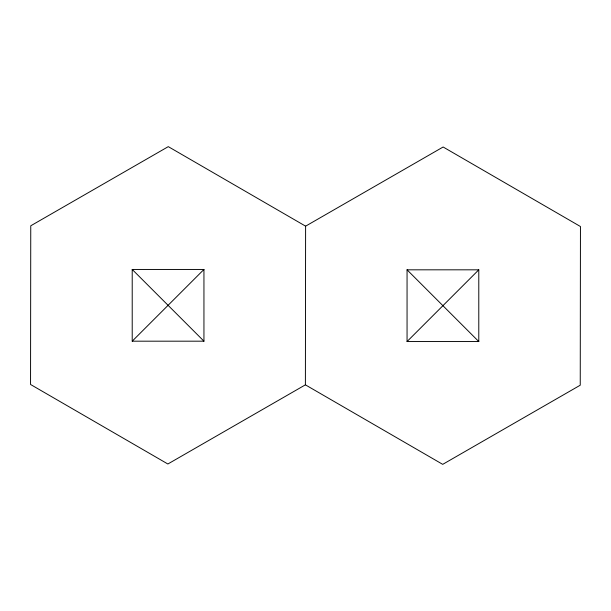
<?xml version="1.0" encoding="UTF-8"?>
<svg xmlns="http://www.w3.org/2000/svg" width="611" height="611" viewBox="0 0 611 611"><rect width="100%" height="100%" fill="white"/><g stroke="black" fill="none" stroke-linecap="round" stroke-linejoin="round"><path stroke-width="0.92" d="M305.393 384.838L305.607 226.162L443.135 146.999L580.45 226.521L580.244 385.205L442.715 464.36L305.393 384.838L167.865 464.001L30.55 384.479L30.756 225.795L168.285 146.64L305.607 226.162M203.944 269.451L132.213 341.182L132.213 269.451L203.944 269.451L203.944 341.182L132.213 341.182M478.787 269.818L407.056 341.549L407.056 269.818L478.787 269.818L478.787 341.549L407.056 341.549M407.056 269.818L478.787 341.549M132.213 269.451L203.944 341.182"/></g></svg>
